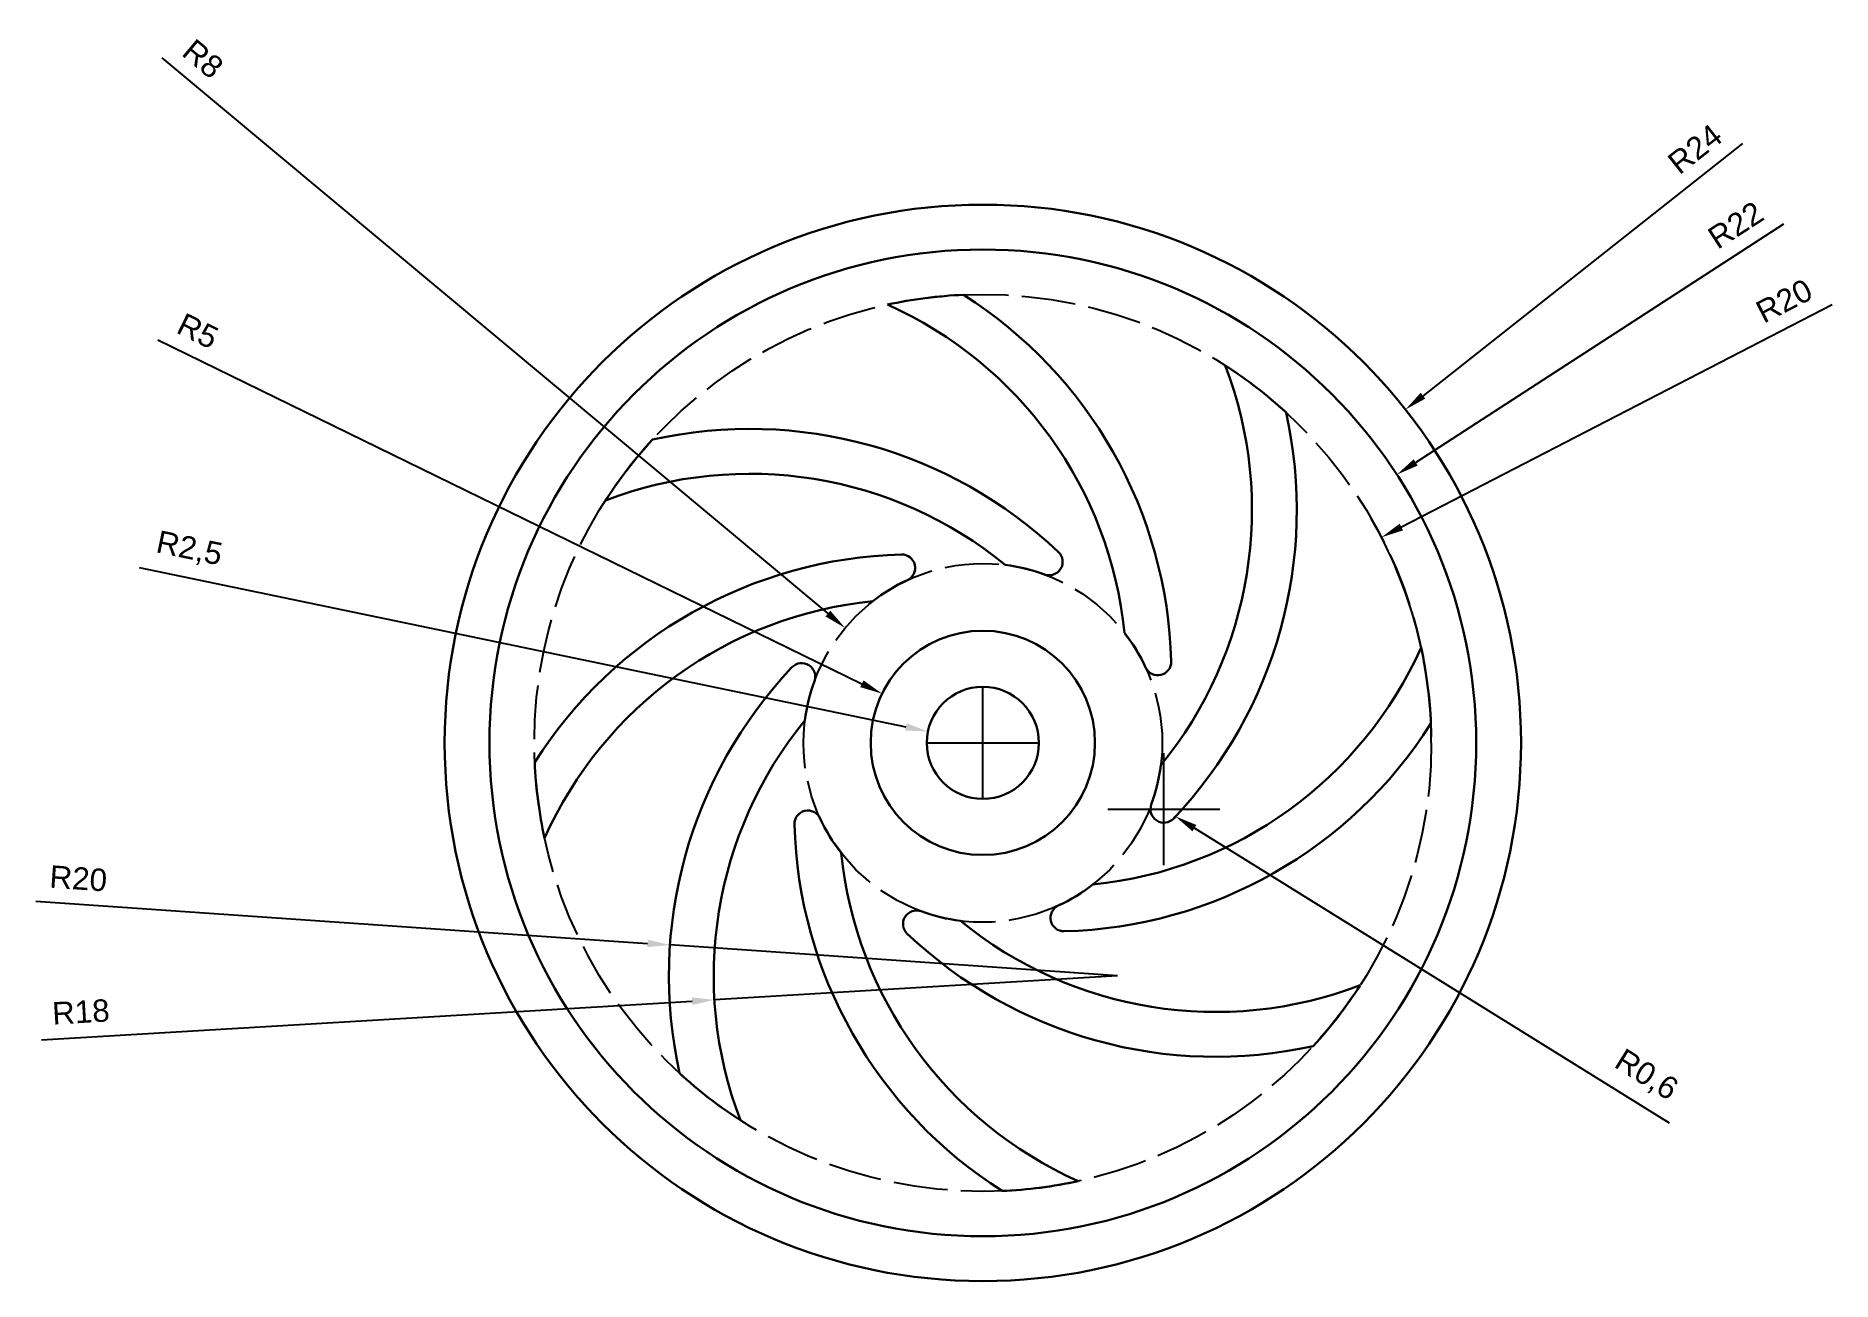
# Model space of a CAD drawing. Header units: millimetres. Extents: x 3439.3 to 3519.4, y 1847.5 to 1903.
import ezdxf

# ---------------------------------------------------------------- set-up
doc = ezdxf.new("R2010")
doc.units = ezdxf.units.MM
doc.header["$LTSCALE"] = 0.2
doc.linetypes.add('ACAD_ISO02W100', pattern=[15, 12, -3])
doc.styles.get("Standard").update_dxf_attribs({"font": 'arial.ttf'})
doc.dimstyles.new('ISO-25', dxfattribs={"dimtxt": 1, "dimasz": 1, "dimexe": 1.25, "dimexo": 0.625, "dimtad": 1, "dimtxsty": 'Standard', "dimcen": 2.5, "dimadec": 0, "dimazin": 0, "dimtfac": 1, "dimtmove": 0, "dimatfit": 3, "dimfxl": 1, "dimarcsym": 0})

# ---------------------------------------------------------------- blocks, each defined once
blk = doc.blocks.new('*D9')
at = {"color": 0, "lineweight": -2, "transparency": 16777216}
for p, q in [((3439.311, 1864.452), (3466.587, 1862.565)), ((3487.537, 1861.116), (3467.585, 1862.496))]:
    blk.add_line(p, q, dxfattribs=at)
at = {"color": 0, "transparency": 16777216}
blk.add_solid([(3466.598, 1862.731), (3466.575, 1862.399), (3467.585, 1862.496)], dxfattribs=at)
at = {"layer": 'Defpoints', "color": 0, "transparency": 16777216}
for p in [(3467.585, 1862.496), (3487.537, 1861.116)]:
    blk.add_point(p, dxfattribs=at)
at = {"color": 0, "transparency": 16777216, "insert": (3441.203, 1865.459), "char_height": 1, "attachment_point": 5, "rotation": 356.04278}
blk.add_mtext('R20', dxfattribs=at)
blk = doc.blocks.new('*D10')
at = {"color": 0, "lineweight": -2, "transparency": 16777216}
for p, q in [((3487.537, 1861.116), (3469.569, 1860.048)), ((3439.566, 1858.266), (3468.57, 1859.989))]:
    blk.add_line(p, q, dxfattribs=at)
at = {"color": 0, "transparency": 16777216}
blk.add_solid([(3468.56, 1860.155), (3468.58, 1859.823), (3469.569, 1860.048)], dxfattribs=at)
at = {"layer": 'Defpoints', "color": 0, "transparency": 16777216}
for p in [(3487.537, 1861.116), (3469.569, 1860.048)]:
    blk.add_point(p, dxfattribs=at)
at = {"color": 0, "transparency": 16777216, "insert": (3441.316, 1859.508), "char_height": 1, "attachment_point": 5, "rotation": 3.39949}
blk.add_mtext('R18', dxfattribs=at)
blk = doc.blocks.new('*D11')
at = {"color": 0, "lineweight": -2, "transparency": 16777216}
for p, q in [((3515.42, 1898.232), (3501.166, 1886.99)), ((3481.537, 1869.008), (3481.537, 1874.008)), ((3479.037, 1871.508), (3484.037, 1871.508))]:
    blk.add_line(p, q, dxfattribs=at)
at = {"color": 0, "transparency": 16777216}
blk.add_solid([(3501.063, 1887.121), (3501.269, 1886.859), (3500.381, 1886.371)], dxfattribs=at)
at = {"layer": 'Defpoints', "color": 0, "transparency": 16777216}
for p in [(3500.381, 1886.371), (3481.537, 1871.508)]:
    blk.add_point(p, dxfattribs=at)
at = {"color": 0, "transparency": 16777216, "insert": (3513.295, 1897.992), "char_height": 1, "attachment_point": 5, "rotation": 38.26355}
blk.add_mtext('R24', dxfattribs=at)
blk = doc.blocks.new('*D12')
at = {"color": 0, "lineweight": -2, "transparency": 16777216}
for p, q in [((3517.243, 1894.643), (3500.839, 1884.015)), ((3481.537, 1869.008), (3481.537, 1874.008)), ((3479.037, 1871.508), (3484.037, 1871.508))]:
    blk.add_line(p, q, dxfattribs=at)
at = {"color": 0, "transparency": 16777216}
blk.add_solid([(3500.749, 1884.154), (3500.93, 1883.875), (3500, 1883.471)], dxfattribs=at)
at = {"layer": 'Defpoints', "color": 0, "transparency": 16777216}
for p in [(3500, 1883.471), (3481.537, 1871.508)]:
    blk.add_point(p, dxfattribs=at)
at = {"color": 0, "transparency": 16777216, "insert": (3515.107, 1894.602), "char_height": 1, "attachment_point": 5, "rotation": 32.94055}
blk.add_mtext('R22', dxfattribs=at)
blk = doc.blocks.new('*D13')
at = {"color": 0, "lineweight": -2, "transparency": 16777216}
for p, q in [((3519.408, 1891.039), (3500.201, 1881.133)), ((3481.537, 1869.008), (3481.537, 1874.008)), ((3479.037, 1871.508), (3484.037, 1871.508))]:
    blk.add_line(p, q, dxfattribs=at)
at = {"color": 0, "transparency": 16777216}
blk.add_solid([(3500.125, 1881.282), (3500.277, 1880.985), (3499.312, 1880.675)], dxfattribs=at)
at = {"layer": 'Defpoints', "color": 0, "transparency": 16777216}
for p in [(3499.312, 1880.675), (3481.537, 1871.508)]:
    blk.add_point(p, dxfattribs=at)
at = {"color": 0, "transparency": 16777216, "insert": (3517.271, 1891.215), "char_height": 1, "attachment_point": 5, "rotation": 27.28136}
blk.add_mtext('R20', dxfattribs=at)
blk = doc.blocks.new('*D14')
at = {"color": 0, "lineweight": -2, "transparency": 16777216}
for p, q in [((3489.612, 1866.049), (3489.612, 1871.049)), ((3487.112, 1868.549), (3492.112, 1868.549)), ((3512.164, 1854.552), (3490.971, 1867.705))]:
    blk.add_line(p, q, dxfattribs=at)
blk.add_arc((3489.612, 1868.549), 0.6, 316.51146, 328.17372, dxfattribs=at)
at = {"color": 0, "transparency": 16777216}
blk.add_solid([(3491.059, 1867.847), (3490.883, 1867.564), (3490.122, 1868.233)], dxfattribs=at)
at = {"layer": 'Defpoints', "color": 0, "transparency": 16777216}
for p in [(3489.612, 1868.549), (3490.122, 1868.233)]:
    blk.add_point(p, dxfattribs=at)
at = {"color": 0, "transparency": 16777216, "insert": (3511.1, 1856.655), "char_height": 1, "attachment_point": 5, "rotation": 328.17372}
blk.add_mtext('R0,6', dxfattribs=at)
blk = doc.blocks.new('*D15')
at = {"color": 0, "lineweight": -2, "transparency": 16777216}
for p, q in [((3444.932, 1902.055), (3474.627, 1877.274)), ((3481.537, 1869.008), (3481.537, 1874.008)), ((3479.037, 1871.508), (3484.037, 1871.508))]:
    blk.add_line(p, q, dxfattribs=at)
at = {"color": 0, "transparency": 16777216}
blk.add_solid([(3474.734, 1877.402), (3474.52, 1877.146), (3475.395, 1876.634)], dxfattribs=at)
at = {"layer": 'Defpoints', "color": 0, "transparency": 16777216}
for p in [(3475.395, 1876.634), (3481.537, 1871.508)]:
    blk.add_point(p, dxfattribs=at)
at = {"color": 0, "transparency": 16777216, "insert": (3446.76, 1902.009), "char_height": 1, "attachment_point": 5, "rotation": 320.15478}
blk.add_mtext('R8', dxfattribs=at)
blk = doc.blocks.new('*D16')
at = {"color": 0, "lineweight": -2, "transparency": 16777216}
for p, q in [((3444.743, 1889.484), (3476.146, 1874.142)), ((3481.537, 1869.008), (3481.537, 1874.008)), ((3479.037, 1871.508), (3484.037, 1871.508))]:
    blk.add_line(p, q, dxfattribs=at)
at = {"color": 0, "transparency": 16777216}
blk.add_solid([(3476.219, 1874.291), (3476.073, 1873.992), (3477.044, 1873.703)], dxfattribs=at)
at = {"layer": 'Defpoints', "color": 0, "transparency": 16777216}
for p in [(3477.044, 1873.703), (3481.537, 1871.508)]:
    blk.add_point(p, dxfattribs=at)
at = {"color": 0, "transparency": 16777216, "insert": (3446.53, 1889.872), "char_height": 1, "attachment_point": 5, "rotation": 333.96226}
blk.add_mtext('R5', dxfattribs=at)
blk = doc.blocks.new('*D17')
at = {"color": 0, "lineweight": -2, "transparency": 16777216}
for p, q in [((3443.918, 1879.327), (3478.11, 1872.22)), ((3481.537, 1869.008), (3481.537, 1874.008)), ((3479.037, 1871.508), (3484.037, 1871.508))]:
    blk.add_line(p, q, dxfattribs=at)
at = {"color": 0, "transparency": 16777216}
blk.add_solid([(3478.144, 1872.383), (3478.076, 1872.057), (3479.089, 1872.017)], dxfattribs=at)
at = {"layer": 'Defpoints', "color": 0, "transparency": 16777216}
for p in [(3479.089, 1872.017), (3481.537, 1871.508)]:
    blk.add_point(p, dxfattribs=at)
at = {"color": 0, "transparency": 16777216, "insert": (3446.143, 1880.117), "char_height": 1, "attachment_point": 5, "rotation": 348.25753}
blk.add_mtext('R2,5', dxfattribs=at)

msp = doc.modelspace()

# ---------------------------------------------------------------- linework, layer by layer
at = {"lineweight": 30}
for radius in [24, 22, 5, 2.5]:
    msp.add_circle((3481.537, 1871.508), radius, dxfattribs=at)
at = {"linetype": 'ACAD_ISO02W100'}
for radius in [20, 8]:
    msp.add_circle((3481.537, 1871.508), radius, dxfattribs=at)
at = {"lineweight": 30}
for centre, radius, start, end in [((3481.537, 1871.508), 20, 92.4576, 102.27961), ((3469.946, 1874.614), 20, 1.51146, 57.5424), ((3469.946, 1874.614), 18, 5.74192, 65.94356), ((3475.537, 1881.9), 18, 320.74192, 20.94356), ((3481.537, 1871.508), 20, 47.4576, 57.27961), ((3471.145, 1865.508), 20, 46.51146, 102.5424), ((3475.537, 1881.9), 20, 316.51146, 12.5424), ((3481.537, 1871.508), 20, 137.4576, 147.27961), ((3471.145, 1865.508), 18, 50.74192, 110.94356), ((3478.431, 1859.917), 20, 91.51146, 147.5424), ((3477.919, 1879.31), 0.6, 294.87528, 91.51146), ((3484.496, 1879.583), 0.6, 249.87528, 46.51146), ((3481.537, 1871.508), 8, 69.87528, 82.8311), ((3481.537, 1871.508), 8, 114.87528, 127.8311), ((3478.431, 1859.917), 18, 95.74192, 155.94356), ((3481.537, 1871.508), 8, 24.87528, 37.8311), ((3473.462, 1874.467), 0.6, 339.87528, 136.51146), ((3484.643, 1883.099), 18, 275.74192, 335.94356), ((3489.339, 1875.125), 0.6, 204.87528, 1.51146), ((3481.537, 1871.508), 20, 2.4576, 12.27961), ((3487.537, 1861.116), 20, 136.51146, 192.5424), ((3481.537, 1871.508), 8, 159.87528, 172.8311), ((3487.537, 1861.116), 18, 140.74192, 200.94356), ((3484.643, 1883.099), 20, 271.51146, 327.5424), ((3481.537, 1871.508), 20, 182.4576, 192.27961), ((3481.537, 1871.508), 8, 339.87528, 352.8311), ((3489.612, 1868.549), 0.6, 159.87528, 316.51146), ((3473.735, 1867.89), 0.6, 24.87528, 181.51146), ((3493.128, 1868.402), 20, 181.51146, 237.5424), ((3481.537, 1871.508), 8, 204.87528, 217.8311), ((3493.128, 1868.402), 18, 185.74192, 245.94356), ((3481.537, 1871.508), 8, 294.87528, 307.8311), ((3478.578, 1863.433), 0.6, 69.87528, 226.51146), ((3481.537, 1871.508), 8, 249.87528, 262.8311), ((3485.154, 1863.706), 0.6, 114.87528, 271.51146), ((3491.929, 1877.508), 18, 230.74192, 290.94356), ((3491.929, 1877.508), 20, 226.51146, 282.5424), ((3481.537, 1871.508), 20, 317.4576, 327.27961), ((3481.537, 1871.508), 20, 227.4576, 237.27961), ((3481.537, 1871.508), 20, 272.4576, 282.27961)]:
    msp.add_arc(centre, radius, start, end, dxfattribs=at)
msp.add_arc((3481.537, 1871.508), 20, 0, 30)

# ---------------------------------------------------------------- dimensions: what is measured, and where the dimension line sits
at = {"color": 3}
for center, mpoint, picture, middle in [((3481.537, 1871.508), (3475.395, 1876.634), '*D15', (3446.032, 1901.137)), ((3481.537, 1871.508), (3500.381, 1886.371), '*D11', (3513.993, 1897.107)), ((3481.537, 1871.508), (3500, 1883.471), '*D12', (3515.72, 1893.656)), ((3481.537, 1871.508), (3499.312, 1880.675), '*D13', (3517.792, 1890.206)), ((3481.537, 1871.508), (3477.044, 1873.703), '*D16', (3446.032, 1888.854)), ((3481.537, 1871.508), (3479.089, 1872.017), '*D17', (3445.894, 1878.917)), ((3489.612, 1868.549), (3490.122, 1868.233), '*D14', (3510.453, 1855.614))]:
    dim = msp.add_radius_dim(center=center, mpoint=mpoint, dimstyle='ISO-25', override={"dimtofl": 0}, dxfattribs=at)
    dim.commit()
    dim.dimension.update_dxf_attribs({"geometry": picture, "text_midpoint": middle, "dimtype": 164})
for mpoint, picture, middle in [((3467.585, 1862.496), '*D9', (3441.125, 1864.326)), ((3469.569, 1860.048), '*D10', (3441.384, 1858.374))]:
    dim = msp.add_radius_dim(center=(3487.537, 1861.116), mpoint=mpoint, dimstyle='ISO-25', dxfattribs=at)
    dim.commit()
    dim.dimension.update_dxf_attribs({"geometry": picture, "text_midpoint": middle, "dimtype": 164})

doc.saveas('drawing.dxf')
